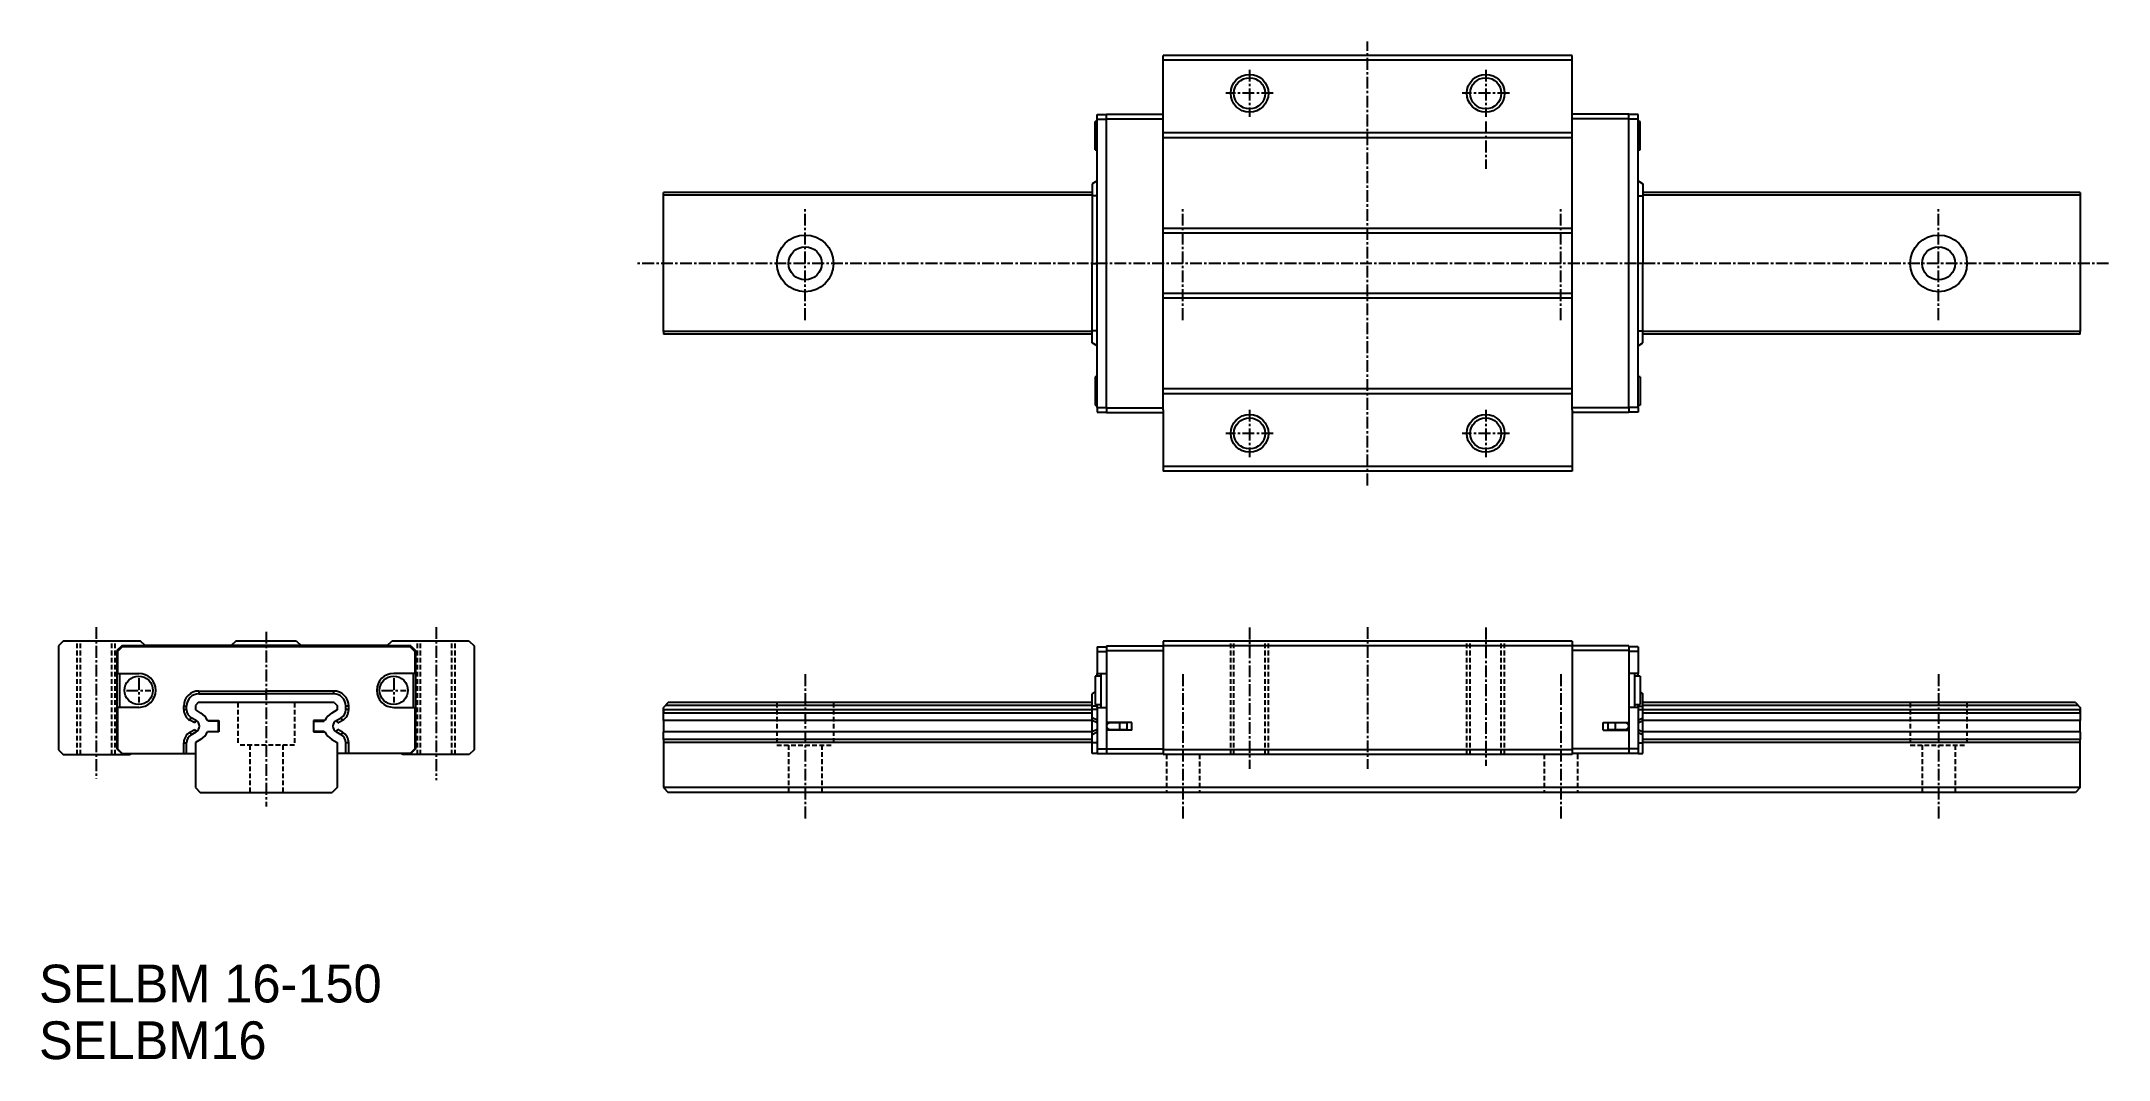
# Model space of a CAD drawing. Extents: x -14 to 205, y 1 to 109.
import ezdxf

# ---------------------------------------------------------------- set-up
doc = ezdxf.new("R2010")
doc.units = 0
doc.linetypes.add('CENTER', pattern=[2, 1.25, -0.25, 0.25, -0.25])
doc.linetypes.add('DASHED', pattern=[0.75, 0.5, -0.25])
doc.layers.get('0').update_dxf_attribs({"linetype": 'CONTINUOUS'})
doc.layers.add('CENTER', color=1, linetype='CENTER')

msp = doc.modelspace()

# ---------------------------------------------------------------- linework, layer by layer
at = {"color": 7, "linetype": 'CONTINUOUS'}
for p, q in [((104.9, 101), (104.9, 107.5)), ((148.2, 107.5), (104.9, 107.5)), ((148.2, 101), (148.2, 107.5)), ((148.2, 107), (104.9, 107)), ((97.9, 101.25), (98.9, 101.25)), ((97.9, 100.75), (97.9, 101.25)), ((97.9, 70.25), (97.9, 100.75)), ((97.9, 100.75), (98.9, 100.75)), ((98.9, 101.3), (104.9, 101.3)), ((98.9, 100.8), (98.9, 101.3)), ((98.9, 70.2), (98.9, 100.8)), ((98.9, 100.8), (104.9, 100.8)), ((104.9, 70), (104.9, 101)), ((154.2, 101.3), (148.2, 101.3)), ((148.2, 70), (148.2, 101)), ((154.2, 100.8), (148.2, 100.8)), ((154.2, 100.8), (154.2, 101.3)), ((155.2, 101.25), (154.2, 101.25)), ((154.2, 70.2), (154.2, 100.8)), ((155.2, 100.75), (154.2, 100.75)), ((155.2, 100.75), (155.2, 101.25)), ((155.2, 70.25), (155.2, 100.75)), ((97.7, 97.5), (97.7, 100.5)), ((97.9, 100.5), (97.7, 100.5)), ((148.2, 99.3), (104.9, 99.3)), ((148.2, 98.8), (104.9, 98.8)), ((155.4, 100.5), (155.2, 100.5)), ((155.4, 97.5), (155.4, 100.5)), ((97.7, 97.5), (97.9, 97.5)), ((155.2, 97.5), (155.4, 97.5)), ((97.9, 94.23), (97.4, 93.93)), ((155.2, 94.23), (155.7, 93.93)), ((97.4, 93), (52, 93)), ((52, 92.7), (52, 93)), ((97.4, 92.7), (52, 92.7)), ((52, 78.3), (52, 92.7)), ((97.4, 93.93), (97.4, 92.63)), ((97.4, 92.63), (97.4, 85.5)), ((97.9, 92.63), (97.4, 92.63)), ((155.2, 92.63), (155.7, 92.63)), ((155.7, 93.93), (155.7, 92.63)), ((202, 93), (155.7, 93)), ((202, 92.7), (155.7, 92.7)), ((155.7, 92.63), (155.7, 85.5)), ((202, 93), (202, 92.7)), ((202, 92.7), (202, 78.3)), ((148.2, 89.2), (104.9, 89.2)), ((148.2, 88.7), (104.9, 88.7)), ((97.4, 78.37), (97.4, 85.5)), ((97.4, 85.5), (97.9, 85.5)), ((155.7, 85.5), (155.2, 85.5)), ((155.7, 78.37), (155.7, 85.5)), ((148.2, 82.3), (104.9, 82.3)), ((148.2, 81.8), (104.9, 81.8)), ((97.4, 78.3), (52, 78.3)), ((52, 78.3), (52, 78)), ((97.4, 78), (52, 78)), ((97.4, 77.07), (97.4, 78.37)), ((97.9, 78.37), (97.4, 78.37)), ((97.9, 76.77), (97.4, 77.07)), ((155.2, 78.37), (155.7, 78.37)), ((155.2, 76.77), (155.7, 77.07)), ((155.7, 77.07), (155.7, 78.37)), ((202, 78.3), (155.7, 78.3)), ((202, 78), (155.7, 78)), ((202, 78), (202, 78.3)), ((97.7, 73.5), (97.7, 70.5)), ((97.9, 73.5), (97.7, 73.5)), ((155.4, 73.5), (155.2, 73.5)), ((155.4, 73.5), (155.4, 70.5)), ((97.7, 70.5), (97.9, 70.5)), ((97.9, 70.25), (97.9, 69.75)), ((97.9, 70.25), (98.9, 70.25)), ((98.9, 70.2), (98.9, 69.7)), ((98.9, 70.2), (104.9, 70.2)), ((148.2, 72.2), (104.9, 72.2)), ((148.2, 71.7), (104.9, 71.7)), ((154.2, 70.2), (148.2, 70.2)), ((155.2, 70.25), (154.2, 70.25)), ((154.2, 70.2), (154.2, 69.7)), ((155.2, 70.5), (155.4, 70.5)), ((155.2, 70.25), (155.2, 69.75)), ((97.9, 69.75), (98.9, 69.75)), ((98.9, 69.7), (104.9, 69.7)), ((104.9, 70), (104.9, 63.5)), ((148.2, 70), (148.2, 63.5)), ((154.2, 69.7), (148.2, 69.7)), ((155.2, 69.75), (154.2, 69.75)), ((148.2, 64), (104.9, 64)), ((148.2, 63.5), (104.9, 63.5)), ((-11.56, 45.5), (-12.06, 45)), ((-12.06, 45), (-12.06, 34)), ((-3.36, 45.5), (-11.56, 45.5)), ((-5.36, 45), (-5.86, 44.5)), ((-5.86, 44.5), (-5.86, 36.9)), ((-5.31, 44.9), (-5.81, 44.4)), ((-5.81, 44.4), (-5.81, 42.1)), ((25.24, 45), (-5.36, 45)), ((25.19, 44.9), (-5.31, 44.9)), ((-2.86, 45.05), (-3.36, 45.5)), ((22.74, 45.05), (-2.86, 45.05)), ((6.74, 45.5), (6.24, 45.05)), ((13.14, 45.5), (6.74, 45.5)), ((13.14, 45.5), (13.64, 45.05)), ((22.74, 45.05), (23.24, 45.5)), ((31.44, 45.5), (23.24, 45.5)), ((25.19, 44.9), (25.69, 44.4)), ((25.24, 45), (25.74, 44.5)), ((25.69, 44.4), (25.69, 42.1)), ((25.74, 44.5), (25.74, 36.9)), ((31.44, 45.5), (31.94, 45)), ((31.94, 45), (31.94, 34)), ((97.9, 44.9), (98.9, 44.9)), ((97.9, 44.9), (97.9, 44.4)), ((97.9, 44.4), (97.9, 42.1)), ((97.9, 44.4), (98.9, 44.4)), ((98.9, 45), (104.9, 45)), ((98.9, 45), (98.9, 44.5)), ((98.9, 44.5), (98.9, 36.9)), ((98.9, 44.5), (104.9, 44.5)), ((148.2, 45.5), (104.9, 45.5)), ((104.9, 45.5), (104.9, 45)), ((104.9, 45), (104.9, 34)), ((148.2, 45), (104.9, 45)), ((148.2, 45.5), (148.2, 45)), ((148.2, 45), (148.2, 34)), ((154.2, 45), (148.2, 45)), ((154.2, 44.5), (148.2, 44.5)), ((154.2, 45), (154.2, 44.5)), ((155.2, 44.9), (154.2, 44.9)), ((154.2, 44.5), (154.2, 36.9)), ((155.2, 44.4), (154.2, 44.4)), ((155.2, 44.9), (155.2, 44.4)), ((155.2, 44.4), (155.2, 42.1)), ((-5.81, 42.1), (-3.56, 42.1)), ((-5.61, 42.1), (-5.61, 38.5)), ((25.69, 42.1), (23.44, 42.1)), ((25.49, 42.1), (25.49, 38.5)), ((97.7, 41.8), (97.7, 38.8)), ((98.3, 41.8), (97.7, 41.8)), ((97.9, 42.1), (98.9, 42.1)), ((97.9, 41.8), (97.9, 42.1)), ((98.3, 42.1), (98.3, 38.5)), ((155.2, 42.1), (154.2, 42.1)), ((154.8, 42.1), (154.8, 38.5)), ((155.4, 41.8), (154.8, 41.8)), ((155.2, 41.8), (155.2, 42.1)), ((155.4, 41.8), (155.4, 38.8)), ((2.81, 40.23), (9.94, 40.23)), ((2.81, 40.23), (2.81, 39.93)), ((2.81, 39.93), (9.94, 39.93)), ((17.07, 40.23), (9.94, 40.23)), ((9.94, 39.93), (9.94, 40.23)), ((17.07, 39.93), (9.94, 39.93)), ((17.07, 40.23), (17.07, 39.93)), ((97.7, 40.11), (97.4, 39.93)), ((97.4, 38.63), (97.4, 39.93)), ((155.4, 40.11), (155.7, 39.93)), ((155.7, 38.63), (155.7, 39.93)), ((-5.81, 38.5), (-5.81, 34.1)), ((-3.56, 38.5), (-5.81, 38.5)), ((1.21, 38.63), (1.51, 38.63)), ((1.21, 38.26), (1.21, 38.63)), ((1.21, 38.26), (1.51, 38.26)), ((1.51, 38.26), (1.51, 38.63)), ((1.86, 37.14), (2.01, 37.4)), ((2.52, 37.11), (2.01, 37.4)), ((2.74, 39), (2.44, 38.7)), ((2.44, 38.7), (2.44, 38.22)), ((2.44, 38.22), (3, 37.9)), ((17.14, 39), (2.74, 39)), ((17.44, 38.22), (16.88, 37.9)), ((17.14, 39), (17.44, 38.7)), ((17.36, 37.11), (17.87, 37.4)), ((17.44, 38.7), (17.44, 38.22)), ((18.02, 37.14), (17.87, 37.4)), ((18.37, 38.26), (18.37, 38.63)), ((18.67, 38.63), (18.37, 38.63)), ((18.67, 38.26), (18.37, 38.26)), ((18.67, 38.26), (18.67, 38.63)), ((23.44, 38.5), (25.69, 38.5)), ((25.69, 38.5), (25.69, 34.1)), ((52.5, 39), (52, 38.5)), ((52, 37.1), (52, 38.5)), ((97.4, 38.22), (52, 38.22)), ((52, 38.22), (52, 37.9)), ((97.4, 37.9), (52, 37.9)), ((97.4, 38.7), (52.2, 38.7)), ((97.4, 39), (52.5, 39)), ((97.9, 38.63), (97.4, 38.63)), ((97.4, 38.26), (97.4, 38.63)), ((97.4, 37.4), (97.4, 38.26)), ((97.9, 38.26), (97.4, 38.26)), ((97.9, 37.14), (97.4, 37.4)), ((97.4, 37.11), (97.4, 37.4)), ((97.7, 38.8), (98.3, 38.8)), ((97.9, 38.5), (97.9, 38.8)), ((97.9, 38.5), (97.9, 34.1)), ((97.9, 38.5), (98.9, 38.5)), ((155.2, 38.5), (154.2, 38.5)), ((154.8, 38.8), (155.4, 38.8)), ((155.2, 38.5), (155.2, 38.8)), ((155.2, 38.63), (155.7, 38.63)), ((155.2, 38.5), (155.2, 34.1)), ((155.2, 38.26), (155.7, 38.26)), ((155.2, 37.14), (155.7, 37.4)), ((201.5, 39), (155.7, 39)), ((201.8, 38.7), (155.7, 38.7)), ((155.7, 38.26), (155.7, 38.63)), ((155.7, 37.4), (155.7, 38.26)), ((202, 38.22), (155.7, 38.22)), ((202, 37.9), (155.7, 37.9)), ((155.7, 37.11), (155.7, 37.4)), ((201.5, 39), (202, 38.5)), ((202, 38.5), (202, 37.1)), ((202, 37.9), (202, 38.22)), ((-5.86, 36.1), (-5.86, 36.9)), ((-5.86, 36.9), (-5.81, 36.9)), ((-5.86, 36.1), (-5.81, 36.1)), ((-5.86, 36.1), (-5.86, 34.1)), ((2.37, 36.85), (1.86, 37.14)), ((1.86, 35.86), (2.37, 36.15)), ((1.86, 35.86), (2.01, 35.6)), ((2.01, 35.6), (2.52, 35.89)), ((2.37, 36.85), (2.52, 37.11)), ((2.37, 36.15), (2.52, 35.89)), ((3, 35.1), (2.44, 34.78)), ((3.72, 37.1), (4.94, 37.1)), ((4.94, 35.9), (3.72, 35.9)), ((3.82, 37.05), (3.8, 37.1)), ((3.8, 35.9), (3.82, 35.95)), ((4.89, 37.05), (3.82, 37.05)), ((3.82, 35.95), (4.89, 35.95)), ((4.89, 35.95), (4.89, 37.05)), ((4.94, 37.1), (4.94, 35.9)), ((16.16, 37.1), (14.94, 37.1)), ((14.94, 37.1), (14.94, 35.9)), ((14.94, 35.9), (16.16, 35.9)), ((14.99, 35.95), (14.99, 37.05)), ((14.99, 37.05), (16.06, 37.05)), ((16.06, 35.95), (14.99, 35.95)), ((16.06, 37.05), (16.08, 37.1)), ((16.08, 35.9), (16.06, 35.95)), ((16.88, 35.1), (17.44, 34.78)), ((17.51, 36.85), (17.36, 37.11)), ((17.51, 36.15), (17.36, 35.89)), ((17.87, 35.6), (17.36, 35.89)), ((17.51, 36.85), (18.02, 37.14)), ((18.02, 35.86), (17.51, 36.15)), ((18.02, 35.86), (17.87, 35.6)), ((25.74, 36.9), (25.69, 36.9)), ((25.74, 36.1), (25.69, 36.1)), ((25.74, 36.1), (25.74, 36.9)), ((25.74, 36.1), (25.74, 34.1)), ((97.4, 37.1), (52, 37.1)), ((52, 37.1), (52, 35.9)), ((97.4, 35.9), (52, 35.9)), ((52, 35.1), (52, 35.9)), ((97.4, 35.1), (52, 35.1)), ((52, 35.1), (52, 34.78)), ((97.9, 36.85), (97.4, 37.11)), ((97.4, 35.89), (97.4, 37.11)), ((97.9, 36.15), (97.4, 35.89)), ((97.4, 35.6), (97.4, 35.89)), ((97.9, 35.86), (97.4, 35.6)), ((97.4, 34.74), (97.4, 35.6)), ((101.6, 36.9), (98.9, 36.9)), ((98.9, 36.9), (98.9, 36.1)), ((98.9, 36.1), (98.9, 34.1)), ((101.6, 36.1), (98.9, 36.1)), ((100.3, 36.85), (99.25, 36.85)), ((100.3, 36.85), (99.25, 36.85)), ((99.25, 36.15), (100.3, 36.15)), ((99.25, 36.15), (100.3, 36.15)), ((99.7, 36.85), (99.7, 36.9)), ((99.7, 36.1), (99.7, 36.15)), ((100.16, 36.85), (100.16, 36.9)), ((100.16, 36.1), (100.16, 36.15)), ((100.3, 36.5), (100.3, 36.85)), ((101.1, 36.85), (100.3, 36.85)), ((101.1, 36.85), (100.3, 36.85)), ((100.3, 36.5), (100.3, 36.85)), ((100.3, 36.15), (100.3, 36.5)), ((100.3, 36.15), (100.3, 36.5)), ((100.3, 36.15), (101.1, 36.15)), ((100.3, 36.15), (101.1, 36.15)), ((101.1, 36.5), (101.1, 36.85)), ((101.1, 36.5), (101.1, 36.85)), ((101.1, 36.15), (101.1, 36.5)), ((101.1, 36.15), (101.1, 36.5)), ((101.6, 36.1), (101.6, 36.9)), ((151.5, 36.9), (154.2, 36.9)), ((151.5, 36.1), (151.5, 36.9)), ((151.5, 36.1), (154.2, 36.1)), ((152, 36.5), (152, 36.85)), ((152.8, 36.85), (152, 36.85)), ((152, 36.15), (152, 36.5)), ((152, 36.15), (152.8, 36.15)), ((153.85, 36.85), (152.8, 36.85)), ((152.8, 36.5), (152.8, 36.85)), ((152.8, 36.15), (152.8, 36.5)), ((152.8, 36.15), (153.85, 36.15)), ((152.94, 36.85), (152.94, 36.9)), ((152.94, 36.1), (152.94, 36.15)), ((153.4, 36.85), (153.4, 36.9)), ((153.4, 36.1), (153.4, 36.15)), ((154.2, 36.9), (154.2, 36.1)), ((154.2, 36.1), (154.2, 34.1)), ((155.2, 36.85), (155.7, 37.11)), ((155.2, 36.15), (155.7, 35.89)), ((155.2, 35.86), (155.7, 35.6)), ((155.7, 35.89), (155.7, 37.11)), ((202, 37.1), (155.7, 37.1)), ((202, 35.9), (155.7, 35.9)), ((155.7, 35.6), (155.7, 35.89)), ((155.7, 34.74), (155.7, 35.6)), ((202, 35.1), (155.7, 35.1)), ((202, 35.9), (202, 37.1)), ((202, 35.9), (202, 35.1)), ((202, 34.78), (202, 35.1)), ((-12.06, 34), (-11.56, 33.5)), ((-11.56, 33.5), (-4.53, 33.5)), ((-5.86, 34.1), (-5.36, 33.6)), ((-5.81, 34.1), (-5.31, 33.6)), ((-5.36, 33.6), (-5.31, 33.6)), ((-5.31, 33.6), (1.21, 33.6)), ((-4.53, 33.5), (-4.32, 33.6)), ((1.21, 33.6), (1.21, 34.74)), ((1.21, 34.74), (1.51, 34.74)), ((1.21, 33.6), (1.51, 33.6)), ((1.51, 33.6), (1.51, 34.74)), ((1.51, 33.6), (2.44, 33.6)), ((2.44, 34.78), (2.44, 30)), ((17.44, 34.78), (17.44, 30)), ((18.37, 33.6), (17.44, 33.6)), ((18.37, 33.6), (18.37, 34.74)), ((18.67, 34.74), (18.37, 34.74)), ((18.67, 33.6), (18.37, 33.6)), ((18.67, 33.6), (18.67, 34.74)), ((25.19, 33.6), (18.67, 33.6)), ((24.41, 33.5), (24.2, 33.6)), ((31.44, 33.5), (24.41, 33.5)), ((25.69, 34.1), (25.19, 33.6)), ((25.24, 33.6), (25.19, 33.6)), ((25.74, 34.1), (25.24, 33.6)), ((31.94, 34), (31.44, 33.5)), ((97.4, 34.78), (52, 34.78)), ((52, 34.78), (52, 30)), ((97.9, 34.74), (97.4, 34.74)), ((97.4, 33.6), (97.4, 34.74)), ((97.9, 33.6), (97.4, 33.6)), ((97.9, 34.1), (98.9, 34.1)), ((97.9, 34.1), (97.9, 33.6)), ((97.9, 33.6), (98.9, 33.6)), ((98.9, 34.1), (104.9, 34.1)), ((98.9, 34.1), (98.9, 33.6)), ((98.9, 33.6), (104.9, 33.6)), ((148.2, 34), (104.9, 34)), ((104.9, 34), (104.9, 33.5)), ((148.2, 33.5), (104.9, 33.5)), ((154.2, 34.1), (148.2, 34.1)), ((148.2, 34), (148.2, 33.5)), ((154.2, 33.6), (148.2, 33.6)), ((155.2, 34.1), (154.2, 34.1)), ((154.2, 34.1), (154.2, 33.6)), ((155.2, 33.6), (154.2, 33.6)), ((155.2, 34.74), (155.7, 34.74)), ((155.2, 34.1), (155.2, 33.6)), ((155.2, 33.6), (155.7, 33.6)), ((202, 34.78), (155.7, 34.78)), ((155.7, 33.6), (155.7, 34.74)), ((202, 30), (202, 34.78)), ((2.44, 30), (2.94, 29.5)), ((2.94, 29.5), (16.94, 29.5)), ((17.44, 30), (16.94, 29.5)), ((202, 30), (52, 30)), ((52, 30), (52.5, 29.5)), ((201.5, 29.5), (52.5, 29.5)), ((202, 30), (201.5, 29.5))]:
    msp.add_line(p, q, dxfattribs=at)
at = {"color": 3, "linetype": 'DASHED'}
for p, q in [((-10.06, 33.5), (-10.06, 45.5)), ((-9.71, 33.5), (-9.71, 45.5)), ((-6.41, 33.5), (-6.41, 45.5)), ((-6.06, 33.5), (-6.06, 45.5)), ((25.94, 33.5), (25.94, 45.5)), ((26.29, 33.5), (26.29, 45.5)), ((29.59, 33.5), (29.59, 45.5)), ((29.94, 33.5), (29.94, 45.5)), ((112.05, 33.5), (112.05, 45.5)), ((112.4, 33.5), (112.4, 45.5)), ((115.7, 33.5), (115.7, 45.5)), ((116.05, 33.5), (116.05, 45.5)), ((137.05, 33.5), (137.05, 45.5)), ((137.4, 33.5), (137.4, 45.5)), ((140.7, 33.5), (140.7, 45.5)), ((141.05, 33.5), (141.05, 45.5)), ((6.94, 39), (6.94, 34.5)), ((12.94, 39), (12.94, 34.5)), ((64, 39), (64, 34.5)), ((70, 39), (70, 34.5)), ((184, 39), (184, 34.5)), ((190, 39), (190, 34.5)), ((12.94, 34.5), (6.94, 34.5)), ((8.19, 34.5), (8.19, 29.5)), ((11.69, 34.5), (11.69, 29.5)), ((64, 34.5), (70, 34.5)), ((65.25, 34.5), (65.25, 29.5)), ((68.75, 34.5), (68.75, 29.5)), ((105.25, 33.5), (105.25, 29.5)), ((108.75, 33.5), (108.75, 29.5)), ((145.25, 33.5), (145.25, 29.5)), ((148.75, 33.5), (148.75, 29.5)), ((184, 34.5), (190, 34.5)), ((185.25, 34.5), (185.25, 29.5)), ((188.75, 34.5), (188.75, 29.5))]:
    msp.add_line(p, q, dxfattribs=at)
at = {"color": 3, "linetype": 'CONTINUOUS'}
for centre in [(114.05, 103.5), (139.05, 103.5), (114.05, 67.5), (139.05, 67.5)]:
    msp.add_circle(centre, 2, dxfattribs=at)
at = {"color": 7, "linetype": 'CONTINUOUS'}
for centre, radius in [((114.05, 103.5), 1.65), ((139.05, 103.5), 1.65), ((67, 85.5), 3), ((187, 85.5), 3), ((67, 85.5), 1.75), ((187, 85.5), 1.75), ((114.05, 67.5), 1.65), ((139.05, 67.5), 1.65), ((-3.56, 40.3), 1.5), ((23.44, 40.3), 1.5)]:
    msp.add_circle(centre, radius, dxfattribs=at)
for centre, radius, start, end in [((-3.56, 40.3), 1.8, 270, 90), ((23.44, 40.3), 1.8, 90, 270), ((2.81, 38.63), 1.6, 90.0008, 179.9992), ((2.81, 38.63), 1.3, 90, 180), ((17.07, 38.63), 1.6, 0.0008, 89.9992), ((17.07, 38.63), 1.3, 0, 90), ((2.51, 38.26), 1.3, 180, 240), ((2.51, 38.26), 1, 180, 240), ((2.13, 36.39), 1.75, 24.1151, 60), ((17.76, 36.39), 1.75, 120, 155.8849), ((17.37, 38.26), 1, 300, 0), ((17.37, 38.26), 1.3, 300, 0), ((2.51, 34.74), 1.3, 120, 180), ((2.51, 34.74), 1, 120, 180), ((2.17, 36.5), 0.7, 300, 60), ((2.13, 36.62), 1.75, 300, 335.8849), ((17.76, 36.62), 1.75, 204.1151, 240), ((17.71, 36.5), 0.7, 120, 240), ((17.37, 34.74), 1, 0, 60), ((17.37, 34.74), 1.3, 0, 60), ((99.25, 36.5), 0.35, 90, 180), ((99.25, 36.5), 0.35, 90, 180), ((99.25, 36.5), 0.35, 180, 270), ((99.25, 36.5), 0.35, 180, 270), ((153.85, 36.5), 0.35, 0, 90), ((153.85, 36.5), 0.35, 270, 0)]:
    msp.add_arc(centre, radius, start, end, dxfattribs=at)
at = {"layer": 'CENTER', "color": 1, "linetype": 'CENTER'}
for p, q in [((126.55, 62), (126.55, 109)), ((114.05, 106), (114.05, 101)), ((139.05, 106), (139.05, 101)), ((116.55, 103.5), (111.55, 103.5)), ((141.55, 103.5), (136.55, 103.5)), ((139.05, 100.5), (139.05, 95.5)), ((67, 79.5), (67, 91.5)), ((107, 79.5), (107, 91.5)), ((147, 79.5), (147, 91.5)), ((187, 79.5), (187, 91.5)), ((205, 85.5), (49, 85.5)), ((114.05, 70), (114.05, 65)), ((139.05, 70), (139.05, 65)), ((116.55, 67.5), (111.55, 67.5)), ((141.55, 67.5), (136.55, 67.5)), ((-8.06, 47), (-8.06, 30.97)), ((9.94, 46.5), (9.94, 28)), ((27.94, 47), (27.94, 30.8)), ((114.05, 46.94), (114.05, 31.99)), ((126.55, 47), (126.55, 32)), ((139.05, 46.94), (139.05, 32.32)), ((-3.56, 41.6), (-3.56, 39)), ((23.44, 41.6), (23.44, 39)), ((67, 42), (67, 26.5)), ((107, 42), (107, 26.5)), ((147, 42), (147, 26.5)), ((187, 42), (187, 26.5)), ((-4.86, 40.3), (-2.26, 40.3)), ((22.14, 40.3), (24.74, 40.3))]:
    msp.add_line(p, q, dxfattribs=at)

# ---------------------------------------------------------------- texts
at = {"color": 7, "linetype": 'CONTINUOUS'}
for s, p in [('SELBM 16-150', (-14.11, 7.26)), ('SELBM16', (-14.11, 1.26))]:
    msp.add_text(s, height=4, dxfattribs=at).set_placement(p)

doc.saveas('drawing.dxf')
